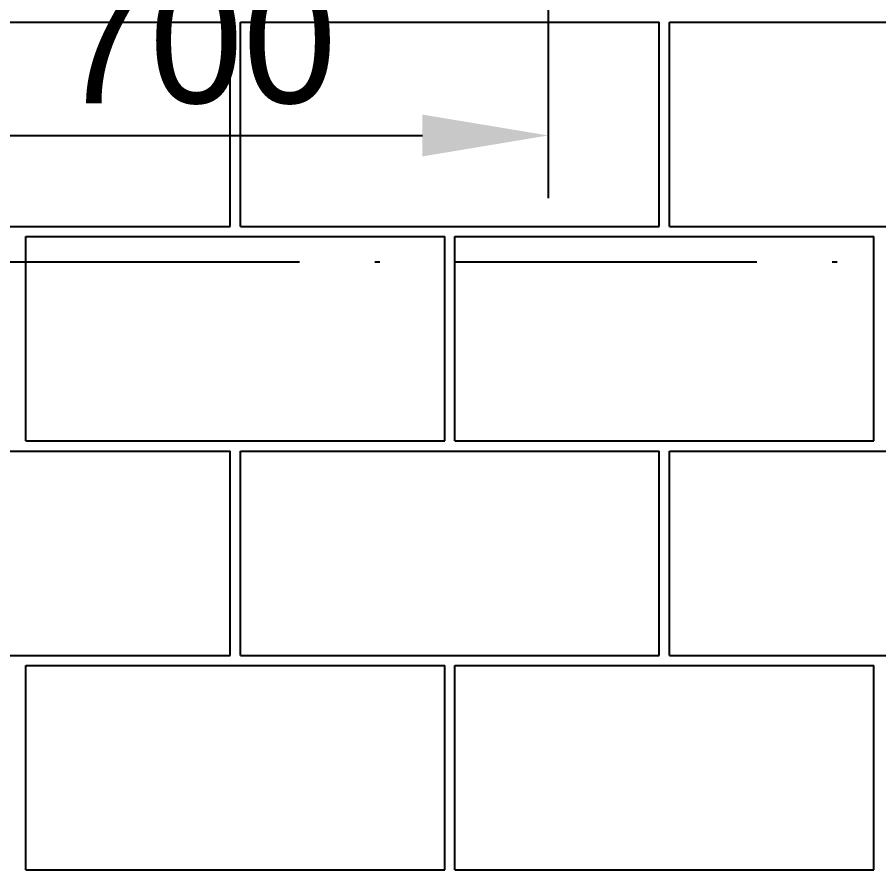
# Model space of a CAD drawing. Header units: millimetres. Extents: x -1985 to 969, y 203 to 500.
# Drawn here: x -1657.52 to -1640.38, y 398.93 to 415.9 of the extents above; entities that cross this region are included whole.
import ezdxf

# ---------------------------------------------------------------- set-up
doc = ezdxf.new("R2010")
doc.units = ezdxf.units.MM
doc.header["$PDMODE"] = 1
doc.linetypes.add('ACAD_ISO10W100', pattern=[18, 12, -3, 0, -3])
doc.layers.add('А_16', color=7, linetype='Continuous')
doc.layers.add('надписи', color=7, linetype='Continuous')
doc.dimstyles.new('ISO-25', dxfattribs={"dimtxt": 2.5, "dimasz": 2.5, "dimexe": 1.25, "dimexo": 0.625, "dimtad": 1, "dimdec": 0, "dimlfac": 50, "dimtxsty": 'Standard', "dimcen": 2.5, "dimadec": 0, "dimazin": 0, "dimtfac": 1, "dimtdec": 0, "dimtmove": 0, "dimatfit": 3, "dimfxl": 0, "dimarcsym": 0})

# ---------------------------------------------------------------- blocks, each defined once
blk = doc.blocks.new('*D127')
at = {"layer": 'Defpoints', "color": 0}
for p in [(-1660.956, 417.566), (-1646.956, 417.566), (-1646.956, 413.547)]:
    blk.add_point(p, dxfattribs=at)
at = {"layer": 'надписи', "color": 0, "lineweight": -2}
for p, q in [((-1660.956, 416.941), (-1660.956, 412.297)), ((-1646.956, 416.941), (-1646.956, 412.297)), ((-1658.456, 413.547), (-1649.456, 413.547))]:
    blk.add_line(p, q, dxfattribs=at)
at = {"layer": 'надписи', "color": 0}
for points in [[(-1658.456, 413.963), (-1658.456, 413.13), (-1660.956, 413.547)], [(-1649.456, 413.963), (-1649.456, 413.13), (-1646.956, 413.547)]]:
    blk.add_solid(points, dxfattribs=at)
at = {"layer": 'надписи', "color": 0, "insert": (-1653.956, 415.422), "char_height": 2.5, "attachment_point": 5}
blk.add_mtext('700', dxfattribs=at)

msp = doc.modelspace()

# ---------------------------------------------------------------- linework, layer by layer
for p, q in [((-1661.613, 415.8), (-1653.279, 415.8)), ((-1653.279, 411.733), (-1653.279, 415.8)), ((-1653.079, 415.8), (-1644.744, 415.8)), ((-1653.079, 411.733), (-1653.079, 415.8)), ((-1644.744, 411.733), (-1644.744, 415.8)), ((-1644.544, 415.8), (-1636.21, 415.8)), ((-1644.544, 411.733), (-1644.544, 415.8)), ((-1661.613, 411.733), (-1653.279, 411.733)), ((-1653.079, 411.733), (-1644.744, 411.733)), ((-1644.544, 411.733), (-1636.21, 411.733)), ((-1657.346, 411.533), (-1649.011, 411.533)), ((-1657.346, 407.466), (-1657.346, 411.533)), ((-1649.011, 407.466), (-1649.011, 411.533)), ((-1648.811, 411.533), (-1640.477, 411.533)), ((-1648.811, 407.466), (-1648.811, 411.533)), ((-1640.477, 407.466), (-1640.477, 411.533)), ((-1657.346, 407.466), (-1649.011, 407.466)), ((-1648.811, 407.466), (-1640.477, 407.466)), ((-1661.613, 407.266), (-1653.279, 407.266)), ((-1653.279, 403.199), (-1653.279, 407.266)), ((-1653.079, 407.266), (-1644.744, 407.266)), ((-1653.079, 403.199), (-1653.079, 407.266)), ((-1644.744, 403.199), (-1644.744, 407.266)), ((-1644.544, 407.266), (-1636.21, 407.266)), ((-1644.544, 403.199), (-1644.544, 407.266)), ((-1661.613, 403.199), (-1653.279, 403.199)), ((-1653.079, 403.199), (-1644.744, 403.199)), ((-1644.544, 403.199), (-1636.21, 403.199)), ((-1657.346, 402.999), (-1649.011, 402.999)), ((-1657.346, 398.932), (-1657.346, 402.999)), ((-1649.011, 398.932), (-1649.011, 402.999)), ((-1648.811, 402.999), (-1640.477, 402.999)), ((-1648.811, 398.932), (-1648.811, 402.999)), ((-1640.477, 398.932), (-1640.477, 402.999)), ((-1657.346, 398.932), (-1649.011, 398.932)), ((-1648.811, 398.932), (-1640.477, 398.932))]:
    msp.add_line(p, q)
at = {"layer": 'А_16', "color": 250, "linetype": 'ACAD_ISO10W100', "ltscale": 0.5}
msp.add_line((-1730.702, 411.032), (-1636.702, 411.032), dxfattribs=at)

# ---------------------------------------------------------------- dimensions: what is measured, and where the dimension line sits
at = {"layer": 'надписи', "color": 244}
dim = msp.add_linear_dim(base=(-1646.956, 413.547), p1=(-1660.956, 417.566), p2=(-1646.956, 417.566), dimstyle='ISO-25', dxfattribs=at)
dim.commit()
dim.dimension.update_dxf_attribs({"geometry": '*D127', "text_midpoint": (-1653.956, 415.422)})

doc.saveas('drawing.dxf')
